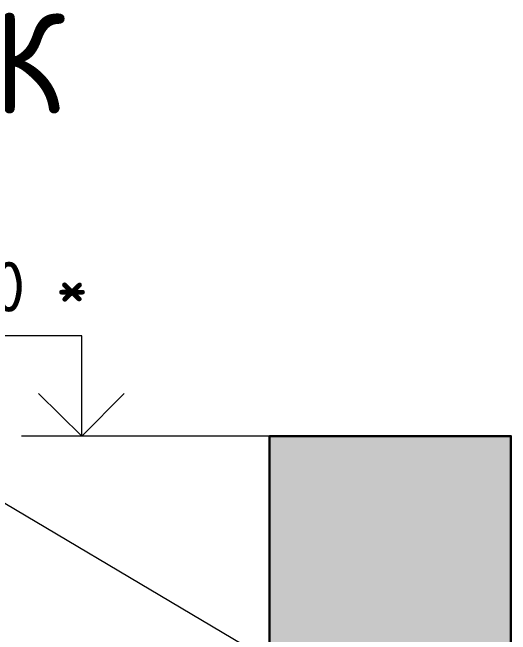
# Model space of a CAD drawing. Header units: millimetres. Extents: x -11345 to 411485, y -9810 to 73012.
# Drawn here: x 351967 to 354448, y 18474 to 21572 of the extents above; entities that cross this region are included whole.
import ezdxf

# ---------------------------------------------------------------- set-up
doc = ezdxf.new("R2010")
doc.units = ezdxf.units.MM
for name, color, linetype in [('PDF _Аннотация', 7, 'Continuous'), ('PDF _Линии', 7, 'Continuous'), ('PDF _Отметки', 7, 'Continuous'), ('PDF _Стены наружные', 7, 'Continuous'), ('PDF _Текст', 7, 'Continuous')]:
    doc.layers.add(name, color=color, linetype=linetype)
doc.styles.add('PDF GOST Common', font='GOST_Common.ttf')

msp = doc.modelspace()

# ---------------------------------------------------------------- hatches: boundary and pattern name
at = {"layer": 'PDF _Стены наружные', "true_color": 0xb6c1cb, "transparency": 33554687}
msp.add_hatch(color=9, dxfattribs=at).paths.add_polyline_path([(354449.96965, 19462.292), (353247.78676, 19462.292), (353247.78676, 16638.85543), (354449.96965, 16638.85543)])

# ---------------------------------------------------------------- linework, layer by layer
at = {"layer": 'PDF _Аннотация', "lineweight": 20}
for points in [[(352096.40033, 19673.94392), (352312.28528, 19462.292), (352312.28528, 19961.79053), (351008.50947, 19961.79053)], [(352312.28528, 19462.292), (352523.9372, 19673.94392)], [(352608.59797, 19462.292), (352011.73956, 19462.292)]]:
    msp.add_lwpolyline(points, dxfattribs=at)
at = {"layer": 'PDF _Аннотация', "lineweight": 9}
msp.add_lwpolyline([(353836.17909, 17993.4277), (350898.45048, 19737.4395), (350610.60387, 19737.4395), (350525.9431, 19737.4395)], dxfattribs=at)
at = {"layer": 'PDF _Линии', "lineweight": 30}
msp.add_lwpolyline([(354449.96965, 16638.85543), (354449.96965, 19462.292), (353247.78676, 19462.292), (353247.78676, 16638.85543), (353247.78676, 17261.11206)], dxfattribs=at)
at = {"layer": 'PDF _Отметки', "lineweight": 20}
msp.add_lwpolyline([(353247.78676, 19462.292), (352316.51832, 19462.292), (352312.28528, 19462.292)], dxfattribs=at)

# ---------------------------------------------------------------- texts
at = {"layer": 'PDF _Текст', "attachment_point": 4, "style": 'PDF GOST Common'}
for s, insert, char_height in [('Фасад  А-Ж', (348555.91806, 21278.95768), 499.967661), ('+19,900 *', (350990.00985, 20176.48265), 250.008092)]:
    msp.add_mtext(s, dxfattribs=dict(at, insert=insert, char_height=char_height))

doc.saveas('drawing.dxf')
